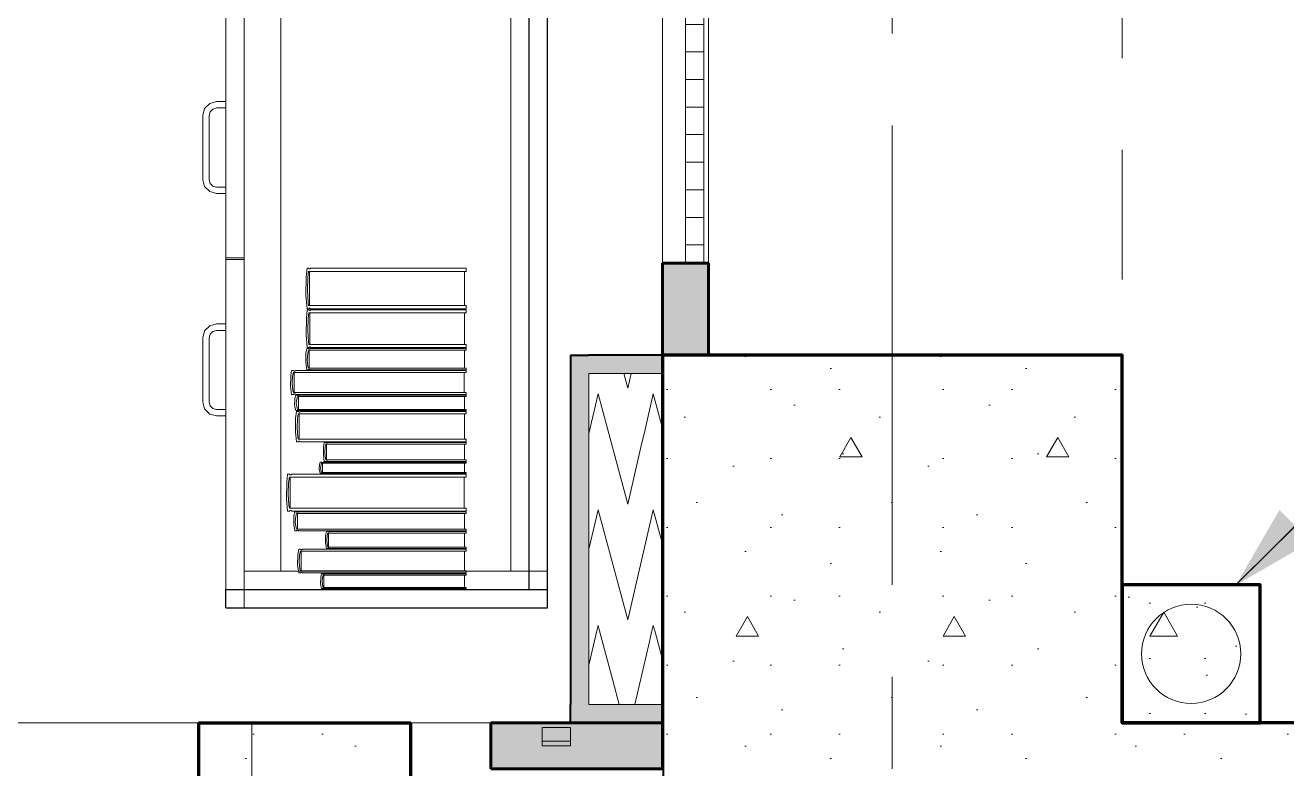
# Model space of a CAD drawing. Header units: inches. Extents: x -19 to 5698, y -728 to 92.
# Drawn here: x 121.877 to 123.249, y 7.65 to 8.459 of the extents above; entities that cross this region are included whole.
import ezdxf

# ---------------------------------------------------------------- set-up
doc = ezdxf.new("R2010")
doc.units = ezdxf.units.IN
doc.header["$MEASUREMENT"] = 0
doc.set_wipeout_variables(frame=1)
for name, pattern in [('HIDDEN', [0.375, 0.25, -0.125]), ('Hidden Line', [0.195611, 0.141111, -0.0545]), ('Línea Oculta', [0.195611, 0.141111, -0.0545]), ('Punto & Raya', [0.65, 0.5, -0.075, 0, -0.075]), ('Wipeout_Contour', [1, 0, -1])]:
    doc.linetypes.add(name, pattern=pattern)
doc.layers.get('0').update_dxf_attribs({"color": 61})
doc.layers.add('00 conduct tomacorr', color=120, linetype='HIDDEN', lineweight=30)
for name, color, linetype in [('02 _ ARQ _ ALB _ Ejes Generales', 251, 'Continuous'), ('02 _ ARQ _ ZON _ Espacio.3D', 7, 'Continuous'), ('08 _ STR _ EXT _ 06 Columnas', 7, 'Continuous'), ('08 _ STR _ EXT _ 08 Placas Inclinadas', 7, 'Continuous'), ('08 _ STR _ EXT _ 09 Vigas', 251, 'Continuous'), ('Acabado - Muros', 7, 'Continuous'), ('Estructura - 04 MURO', 7, 'Continuous'), ('Estructura - Carga', 7, 'Continuous'), ('Interior - Mobiliario', 7, 'Continuous'), ('MEP - HVAC', 7, 'Continuous'), ('Notas - Etiquetas', 7, 'Continuous')]:
    doc.layers.add(name, color=color, linetype=linetype)
doc.dimstyles.new('Estilo_Generado__8', dxfattribs={"dimtxt": 0.18, "dimasz": 0.0912, "dimexe": 0.18, "dimexo": 0.0625, "dimgap": 0, "dimtad": 0, "dimtih": 1, "dimtoh": 1, "dimdec": 4, "dimzin": 0, "dimdsep": 46, "dimcen": 0.09, "dimadec": 0, "dimazin": 0, "dimtfac": 1, "dimtdec": 4, "dimtmove": 0, "dimatfit": 3, "dimldrblk": 'ARROWHEAD_5', "dimfxl": 1, "dimtolj": 1, "dimtzin": 0, "dimarcsym": 0})
pattern_1 = [(0, (92.500015, 6e-09), (0, 0.03), [])]
pattern_2 = [(0, (92.5, 6e-09), (0, 0.3897114), [0.024375, -0.200625]), (0, (92.6125, 0.19486), (0, 0.3897114), [0.024375, -0.200625]), (60, (92.5, 6e-09), (-0.3375, 0.1948557), [0.024375, -0.200625]), (60, (92.725, 6e-09), (-0.3375, 0.1948557), [0.024375, -0.200625]), (120, (92.5244, 6e-09), (0.3375, 0.1948557), [0.024375, -0.200625]), (120, (92.7494, 6e-09), (0.3375, 0.1948557), [0.024375, -0.200625]), (0, (92.500015, 0.0375), (0, 0.075), [0, -0.075, 0, -0.1125]), (45, (92.537515, 0.0375), (-0.053033, 0.053033), [0, -0.05625, 0, -0.09375])]

# ---------------------------------------------------------------- blocks, each defined once
blk = doc.blocks.new('*X58', base_point=(804.059, 0))
at = {"layer": 'Estructura - 04 MURO', "color": 9, "linetype": 'Continuous', "lineweight": 5}
for p, q in [((834.049, 7.7628), (834.0576, 7.8)), ((834.0606, 7.8), (834.0751, 7.7461)), ((834.1142, 7.7852), (834.1176, 7.8)), ((834.1206, 7.8), (834.1224, 7.7934))]:
    blk.add_line(p, q, dxfattribs=at)
blk = doc.blocks.new('*X59', base_point=(804.059, 0))
at = {"layer": 'Estructura - 04 MURO', "color": 9, "linetype": 'Continuous', "lineweight": 5}
for p, q in [((834.0991, 7.72), (834.1142, 7.7852)), ((834.1224, 7.7934), (834.129, 7.7687)), ((834.0751, 7.7461), (834.082, 7.72))]:
    blk.add_line(p, q, dxfattribs=at)
blk = doc.blocks.new('*X60', base_point=(804.059, 0))
at = {"layer": 'Estructura - 04 MURO', "color": 9, "linetype": 'Continuous', "lineweight": 5}
for p, q in [((834.0869, 8.08), (834.0912, 8.064)), ((834.0912, 8.064), (834.0949, 8.08)), ((834.11, 8.019), (834.119, 8.0579)), ((834.119, 8.0579), (834.129, 8.0207))]:
    blk.add_line(p, q, dxfattribs=at)
blk = doc.blocks.new('*X61', base_point=(804.059, 0))
at = {"layer": 'Estructura - 04 MURO', "color": 9, "linetype": 'Continuous', "lineweight": 5}
for p, q in [((834.049, 8.0148), (834.059, 8.0579)), ((834.059, 8.0579), (834.0745, 8)), ((834.1056, 8), (834.11, 8.019))]:
    blk.add_line(p, q, dxfattribs=at)
blk = doc.blocks.new('*X62', base_point=(804.059, 0))
at = {"layer": 'Estructura - 04 MURO', "color": 9, "linetype": 'Continuous', "lineweight": 5}
for p, q in [((834.0745, 8), (834.0912, 7.938)), ((834.0912, 7.938), (834.1056, 8)), ((834.049, 7.8888), (834.059, 7.9319)), ((834.059, 7.9319), (834.0912, 7.812)), ((834.0912, 7.812), (834.119, 7.9319)), ((834.119, 7.9319), (834.129, 7.8947)), ((834.0576, 7.8), (834.059, 7.8059)), ((834.059, 7.8059), (834.0606, 7.8)), ((834.1176, 7.8), (834.119, 7.8059)), ((834.119, 7.8059), (834.1206, 7.8))]:
    blk.add_line(p, q, dxfattribs=at)
blk = doc.blocks.new('ARROWHEAD_5')
at = {"linetype": 'Continuous', "lineweight": 0}
blk.add_hatch(color=0, dxfattribs=at).paths.add_polyline_path([(-1, 0.2679), (0, 0), (-1, -0.2679)])
at = {"color": 0, "linetype": 'Continuous', "lineweight": 0}
blk.add_line((0, 0), (-1, 0), dxfattribs=at)

msp = doc.modelspace()

# ---------------------------------------------------------------- hatches: boundary and pattern name
at = {"layer": '08 _ STR _ EXT _ 06 Columnas', "linetype": 'Continuous', "lineweight": 9}
h = msp.add_hatch(dxfattribs=at)
h.set_pattern_fill('HORMIGÓN_EN_MASA_0002', style=0, pattern_type=2)
h.set_pattern_definition(pattern_2)
h.paths.add_polyline_path([(122.57, 8.1), (122.57, 7.2), (123.47, 7.2), (123.47, 7.7), (123.07, 7.7), (123.07, 8.1)])
at = {"layer": 'Estructura - 04 MURO', "linetype": 'Continuous', "lineweight": 9}
for points in [[(122.49, 8.1), (122.47, 8.1), (122.49, 8.08)], [(122.47, 8.08), (122.49, 8.08), (122.47, 8.1)], [(122.49, 8.08), (122.57, 8.08), (122.57, 8.1), (122.49, 8.1)], [(122.47, 7.72), (122.49, 7.72), (122.49, 8.08), (122.47, 8.08)], [(122.47, 7.72), (122.47, 7.7), (122.49, 7.72)], [(122.49, 7.72), (122.47, 7.7), (122.49, 7.7)], [(122.49, 7.7), (122.57, 7.7), (122.57, 7.72), (122.49, 7.72)]]:
    msp.add_hatch(color=250, dxfattribs=at).paths.add_polyline_path(points)
at = {"layer": 'Estructura - Carga', "linetype": 'Continuous', "lineweight": 13}
h = msp.add_hatch(dxfattribs=at)
h.set_pattern_fill('HORMIGÓN_ARMADO_0002', color=251, style=0, pattern_type=2)
h.set_pattern_definition([(0, (92.5, 6e-09), (0, 0.3117692), [0.03, -0.15]), (0, (92.59, 0.1559), (0, 0.3117692), [0.03, -0.15]), (60, (92.5, 6e-09), (-0.27, 0.1558846), [0.03, -0.15]), (60, (92.68, 6e-09), (-0.27, 0.1558846), [0.03, -0.15]), (120, (92.53, 6e-09), (0.27, 0.1558846), [0.03, -0.15]), (120, (92.71, 6e-09), (0.27, 0.1558846), [0.03, -0.15]), (0, (92.500015, 0.03), (0, 0.06), [0, -0.06, 0, -0.09]), (45, (92.530015, 0.03), (-0.04242641, 0.04242641), [0, -0.045, 0, -0.075])])
h.paths.add_polyline_path([(123.07, 7.7), (123.22, 7.7), (123.22, 7.85), (123.07, 7.85)])

# ---------------------------------------------------------------- linework, layer by layer
at = {"layer": '02 _ ARQ _ ZON _ Espacio.3D', "color": 254, "linetype": 'Continuous', "lineweight": 0, "flags": 128}
for points in [[(104.8201, 17.35), (104.8201, 6.45), (117.6487, 6.4499), (117.6487, 7.7), (117.7931, 7.7), (117.793, 6.45), (122.1232, 6.45), (122.1232, 7.7), (122.57, 7.7), (122.57, 16.9), (122.57, 17.4), (116.67, 17.4), (116.67, 16.9), (116.07, 16.9), (116.07, 16.2999), (115.57, 16.2999), (115.57, 17.4), (112.57, 17.4), (112.57, 16.0999), (108.57, 16.0998), (108.57, 17.35)], [(122.62, 8.1), (123.07, 8.1), (123.07, 7.7), (124.5795, 7.6999), (124.5795, 7.2), (129.37, 7.2), (129.37, 7.7), (129.57, 7.7), (129.57, 8.1), (130.07, 8.1), (130.07, 16.5), (129.57, 16.5), (129.57, 17.35), (129.37, 17.35), (123.27, 17.35), (123.07, 17.35), (123.07, 16.5), (122.62, 16.5)]]:
    msp.add_lwpolyline(points, close=True, dxfattribs=at)
at = {"layer": '08 _ STR _ EXT _ 06 Columnas', "color": 7, "linetype": 'Continuous', "lineweight": 80, "flags": 128}
msp.add_lwpolyline([(122.57, 8.1), (122.57, 7.2), (123.47, 7.2), (123.47, 7.7), (123.07, 7.7), (123.07, 8.1)], close=True, dxfattribs=at)
at = {"layer": '08 _ STR _ EXT _ 08 Placas Inclinadas', "color": 7, "linetype": 'Continuous', "lineweight": 80}
msp.add_line((122.0654, 7.7), (122.0654, 6.2005), dxfattribs=at)
at = {"layer": '08 _ STR _ EXT _ 08 Placas Inclinadas', "color": 251, "linetype": 'Línea Oculta', "lineweight": 13, "flags": 128}
msp.add_lwpolyline([(120.3045, 7.7), (122.0654, 7.7)], dxfattribs=at)
at = {"layer": '08 _ STR _ EXT _ 09 Vigas', "color": 251, "linetype": 'Hidden Line', "lineweight": 13, "true_color": 0x636466}
for q in [(123.07, 16.9), (129.57, 7.7)]:
    msp.add_line((123.07, 7.7), q, dxfattribs=at)
at = {"layer": 'Acabado - Muros', "color": 7, "linetype": 'Continuous', "lineweight": 60}
msp.add_line((122.62, 8.1), (122.57, 8.1), dxfattribs=at)
at = {"layer": 'Estructura - 04 MURO', "color": 143, "linetype": 'Continuous', "lineweight": 5}
for p, q in [((122.57, 8.08), (122.49, 8.08)), ((122.49, 8.08), (122.49, 8)), ((122.57, 8.08), (122.49, 8.08)), ((122.49, 8), (122.49, 7.8)), ((122.49, 7.8), (122.49, 7.72)), ((122.49, 7.8), (122.49, 7.72)), ((122.49, 7.72), (122.57, 7.72))]:
    msp.add_line(p, q, dxfattribs=at)
at = {"layer": 'Estructura - 04 MURO', "color": 7, "linetype": 'Continuous', "lineweight": 40, "flags": 128}
for points in [[(122.47, 8.1), (122.49, 8.1)], [(122.47, 8.1), (122.47, 7.72)], [(122.57, 8.1), (122.49, 8.1)], [(122.47, 7.7), (122.47, 7.72)], [(122.47, 7.7), (122.57, 7.7)]]:
    msp.add_lwpolyline(points, dxfattribs=at)
at = {"layer": 'Estructura - Carga', "color": 7, "linetype": 'Continuous', "lineweight": 80, "flags": 128}
msp.add_lwpolyline([(123.07, 7.7), (123.22, 7.7), (123.22, 7.85), (123.07, 7.85)], close=True, dxfattribs=at)
at = {"layer": 'Interior - Mobiliario', "color": 175, "linetype": 'Continuous', "lineweight": 13}
for p, q in [((122.115, 9.305), (122.115, 7.845)), ((122.425, 7.845), (122.425, 9.305)), ((122.115, 9.285), (122.115, 7.865)), ((122.155, 7.865), (122.155, 9.285)), ((122.405, 9.285), (122.405, 7.865)), ((122.095, 8.565), (122.095, 8.206)), ((122.115, 8.565), (122.115, 8.206)), ((122.072, 8.3685), (122.0775, 8.374)), ((122.0775, 8.374), (122.085, 8.376)), ((122.085, 8.376), (122.095, 8.376)), ((122.095, 8.376), (122.095, 8.369)), ((122.07, 8.361), (122.072, 8.3685)), ((122.07, 8.291), (122.07, 8.361)), ((122.0781, 8.365), (122.077, 8.361)), ((122.077, 8.361), (122.077, 8.291)), ((122.081, 8.3679), (122.0781, 8.365)), ((122.085, 8.369), (122.081, 8.3679)), ((122.095, 8.369), (122.085, 8.369)), ((122.072, 8.2835), (122.07, 8.291)), ((122.077, 8.291), (122.0781, 8.287)), ((122.0775, 8.278), (122.072, 8.2835)), ((122.085, 8.276), (122.0775, 8.278)), ((122.0781, 8.287), (122.081, 8.2841)), ((122.081, 8.2841), (122.085, 8.283)), ((122.085, 8.283), (122.095, 8.283)), ((122.095, 8.276), (122.085, 8.276)), ((122.095, 8.283), (122.095, 8.276)), ((122.095, 8.206), (122.115, 8.206)), ((122.095, 8.204), (122.115, 8.204)), ((122.1834, 8.1946), (122.1824, 8.1849)), ((122.1853, 8.1946), (122.1834, 8.1946)), ((122.1854, 8.1945), (122.1853, 8.1946)), ((122.1856, 8.1942), (122.1854, 8.1945)), ((122.1858, 8.194), (122.1856, 8.1942)), ((122.1861, 8.1939), (122.1858, 8.194)), ((122.1863, 8.1939), (122.1861, 8.1939)), ((122.1866, 8.194), (122.1863, 8.1939)), ((122.1868, 8.1941), (122.1866, 8.194)), ((122.187, 8.1944), (122.1868, 8.1941)), ((122.1872, 8.1946), (122.187, 8.1944)), ((122.3563, 8.1946), (122.1872, 8.1946)), ((122.3563, 8.1911), (122.3563, 8.1946)), ((122.1824, 8.1849), (122.1822, 8.1652)), ((122.1839, 8.1709), (122.1843, 8.1845)), ((122.1843, 8.1845), (122.1851, 8.1911)), ((122.1851, 8.1911), (122.3563, 8.1911)), ((122.186, 8.1911), (122.186, 8.154)), ((122.3546, 8.154), (122.3546, 8.1911)), ((122.1822, 8.1652), (122.1834, 8.1504)), ((122.1846, 8.1573), (122.1839, 8.1709)), ((122.1851, 8.154), (122.1846, 8.1573)), ((122.3563, 8.154), (122.1851, 8.154)), ((122.1853, 8.1504), (122.1854, 8.1507)), ((122.1854, 8.1507), (122.1856, 8.1509)), ((122.1856, 8.1509), (122.1859, 8.1511)), ((122.1859, 8.1511), (122.1861, 8.1512)), ((122.1861, 8.1512), (122.1864, 8.1512)), ((122.1864, 8.1512), (122.1866, 8.1511)), ((122.1866, 8.1511), (122.1869, 8.1509)), ((122.1869, 8.1509), (122.1871, 8.1506)), ((122.1871, 8.1506), (122.1872, 8.1504)), ((122.3563, 8.1504), (122.3563, 8.154)), ((122.1828, 8.1404), (122.1826, 8.122)), ((122.1837, 8.1494), (122.1828, 8.1404)), ((122.1834, 8.1504), (122.1853, 8.1504)), ((122.1856, 8.1494), (122.1837, 8.1494)), ((122.1842, 8.1273), (122.1847, 8.14)), ((122.1847, 8.14), (122.1855, 8.1461)), ((122.1855, 8.1461), (122.3563, 8.1461)), ((122.1857, 8.1493), (122.1856, 8.1494)), ((122.1859, 8.149), (122.1857, 8.1493)), ((122.1862, 8.1489), (122.1859, 8.149)), ((122.1864, 8.1488), (122.1862, 8.1489)), ((122.1863, 8.1461), (122.1863, 8.1116)), ((122.1867, 8.1488), (122.1864, 8.1488)), ((122.1869, 8.1488), (122.1867, 8.1488)), ((122.1872, 8.149), (122.1869, 8.1488)), ((122.1872, 8.1504), (122.3563, 8.1504)), ((122.1874, 8.1492), (122.1872, 8.149)), ((122.1875, 8.1494), (122.1874, 8.1492)), ((122.3563, 8.1494), (122.1875, 8.1494)), ((122.3546, 8.1116), (122.3546, 8.1461)), ((122.3563, 8.1461), (122.3563, 8.1494)), ((122.072, 8.1265), (122.07, 8.119)), ((122.0775, 8.132), (122.072, 8.1265)), ((122.085, 8.134), (122.0775, 8.132)), ((122.0781, 8.123), (122.081, 8.1259)), ((122.081, 8.1259), (122.085, 8.127)), ((122.095, 8.134), (122.085, 8.134)), ((122.085, 8.127), (122.095, 8.127)), ((122.095, 8.127), (122.095, 8.134)), ((122.1849, 8.1147), (122.1842, 8.1273)), ((122.07, 8.119), (122.07, 8.049)), ((122.077, 8.119), (122.0781, 8.123)), ((122.077, 8.049), (122.077, 8.119)), ((122.1826, 8.122), (122.1837, 8.1083)), ((122.1855, 8.1116), (122.1849, 8.1147)), ((122.3563, 8.1116), (122.1855, 8.1116)), ((122.3563, 8.1083), (122.3563, 8.1116)), ((122.1822, 8.1022), (122.182, 8.0919)), ((122.1831, 8.1073), (122.1822, 8.1022)), ((122.185, 8.1073), (122.1831, 8.1073)), ((122.1836, 8.0949), (122.1841, 8.102)), ((122.1837, 8.1083), (122.1856, 8.1083)), ((122.1841, 8.102), (122.1849, 8.1054)), ((122.1849, 8.1054), (122.3563, 8.1054)), ((122.1851, 8.1072), (122.185, 8.1073)), ((122.1853, 8.1071), (122.1851, 8.1072)), ((122.1856, 8.107), (122.1853, 8.1071)), ((122.1856, 8.1083), (122.1857, 8.1085)), ((122.1858, 8.1069), (122.1856, 8.107)), ((122.1857, 8.1085), (122.186, 8.1087)), ((122.1857, 8.1054), (122.1857, 8.086)), ((122.1861, 8.1069), (122.1858, 8.1069)), ((122.186, 8.1087), (122.1862, 8.1089)), ((122.1863, 8.1069), (122.1861, 8.1069)), ((122.1862, 8.1089), (122.1865, 8.109)), ((122.1866, 8.107), (122.1863, 8.1069)), ((122.1865, 8.109), (122.1867, 8.109)), ((122.1868, 8.1072), (122.1866, 8.107)), ((122.1867, 8.109), (122.187, 8.1089)), ((122.1869, 8.1073), (122.1868, 8.1072)), ((122.3563, 8.1073), (122.1869, 8.1073)), ((122.187, 8.1089), (122.1872, 8.1087)), ((122.1872, 8.1087), (122.1874, 8.1084)), ((122.1874, 8.1084), (122.1875, 8.1083)), ((122.1875, 8.1083), (122.3563, 8.1083)), ((122.3546, 8.086), (122.3546, 8.1054)), ((122.3563, 8.1054), (122.3563, 8.1073)), ((122.1666, 8.0832), (122.1656, 8.0775)), ((122.1687, 8.0832), (122.1666, 8.0832)), ((122.1688, 8.0831), (122.1687, 8.0832)), ((122.1691, 8.0829), (122.1688, 8.0831)), ((122.1693, 8.0828), (122.1691, 8.0829)), ((122.1696, 8.0828), (122.1693, 8.0828)), ((122.1699, 8.0828), (122.1696, 8.0828)), ((122.1701, 8.0828), (122.1699, 8.0828)), ((122.1704, 8.0829), (122.1701, 8.0828)), ((122.1707, 8.0831), (122.1704, 8.0829)), ((122.1708, 8.0832), (122.1707, 8.0831)), ((122.3563, 8.0832), (122.1708, 8.0832)), ((122.182, 8.0919), (122.1831, 8.0842)), ((122.1831, 8.0842), (122.185, 8.0842)), ((122.1844, 8.0878), (122.1836, 8.0949)), ((122.1849, 8.086), (122.1844, 8.0878)), ((122.3563, 8.086), (122.1849, 8.086)), ((122.185, 8.0842), (122.1852, 8.0843)), ((122.1852, 8.0843), (122.1854, 8.0844)), ((122.1854, 8.0844), (122.1856, 8.0845)), ((122.1856, 8.0845), (122.1859, 8.0846)), ((122.1859, 8.0846), (122.1861, 8.0846)), ((122.1861, 8.0846), (122.1864, 8.0845)), ((122.1864, 8.0845), (122.1866, 8.0844)), ((122.1866, 8.0844), (122.1868, 8.0843)), ((122.1868, 8.0843), (122.1869, 8.0842)), ((122.1869, 8.0842), (122.3563, 8.0842)), ((122.3563, 8.0842), (122.3563, 8.086)), ((122.3563, 8.0811), (122.3563, 8.0832)), ((122.1656, 8.0775), (122.1654, 8.066)), ((122.1672, 8.0694), (122.1677, 8.0773)), ((122.168, 8.0615), (122.1672, 8.0694)), ((122.1677, 8.0773), (122.1685, 8.0811)), ((122.1685, 8.0811), (122.3563, 8.0811)), ((122.1695, 8.0811), (122.1695, 8.0595)), ((122.3544, 8.0595), (122.3544, 8.0811)), ((122.1654, 8.066), (122.1666, 8.0574)), ((122.1666, 8.0574), (122.1687, 8.0574)), ((122.1685, 8.0595), (122.168, 8.0615)), ((122.3563, 8.0595), (122.1685, 8.0595)), ((122.1687, 8.0574), (122.1689, 8.0576)), ((122.1689, 8.0576), (122.1691, 8.0577)), ((122.1691, 8.0577), (122.1694, 8.0578)), ((122.1694, 8.0578), (122.1696, 8.0579)), ((122.1696, 8.0579), (122.1699, 8.0579)), ((122.1699, 8.0579), (122.1702, 8.0578)), ((122.1702, 8.0578), (122.1705, 8.0577)), ((122.1712, 8.0564), (122.1702, 8.0528)), ((122.1705, 8.0577), (122.1707, 8.0575)), ((122.1707, 8.0575), (122.1708, 8.0574)), ((122.1708, 8.0574), (122.3563, 8.0574)), ((122.1732, 8.0564), (122.1712, 8.0564)), ((122.1722, 8.0526), (122.173, 8.0551)), ((122.173, 8.0551), (122.3563, 8.0551)), ((122.1733, 8.0564), (122.1732, 8.0564)), ((122.1735, 8.0563), (122.1733, 8.0564)), ((122.1738, 8.0562), (122.1735, 8.0563)), ((122.1741, 8.0562), (122.1738, 8.0562)), ((122.174, 8.0551), (122.174, 8.041)), ((122.1743, 8.0562), (122.1741, 8.0562)), ((122.1746, 8.0562), (122.1743, 8.0562)), ((122.1749, 8.0563), (122.1746, 8.0562)), ((122.1751, 8.0564), (122.1749, 8.0563)), ((122.1753, 8.0564), (122.1751, 8.0564)), ((122.3563, 8.0564), (122.1753, 8.0564)), ((122.3545, 8.041), (122.3545, 8.0551)), ((122.3563, 8.0574), (122.3563, 8.0595)), ((122.3563, 8.0551), (122.3563, 8.0564)), ((122.07, 8.049), (122.072, 8.0415)), ((122.072, 8.0415), (122.0775, 8.036)), ((122.0781, 8.045), (122.077, 8.049)), ((122.081, 8.0421), (122.0781, 8.045)), ((122.085, 8.041), (122.081, 8.0421)), ((122.095, 8.041), (122.085, 8.041)), ((122.095, 8.034), (122.095, 8.041)), ((122.1702, 8.0528), (122.1699, 8.0453)), ((122.1699, 8.0453), (122.1712, 8.0397)), ((122.1717, 8.0474), (122.1722, 8.0526)), ((122.1725, 8.0423), (122.1717, 8.0474)), ((122.173, 8.041), (122.1725, 8.0423)), ((122.3563, 8.041), (122.173, 8.041)), ((122.3563, 8.0397), (122.3563, 8.041)), ((122.0775, 8.036), (122.085, 8.034)), ((122.085, 8.034), (122.095, 8.034)), ((122.171, 8.0315), (122.1708, 8.0168)), ((122.172, 8.0387), (122.171, 8.0315)), ((122.1712, 8.0397), (122.1732, 8.0397)), ((122.174, 8.0387), (122.172, 8.0387)), ((122.1725, 8.0211), (122.173, 8.0311)), ((122.173, 8.0311), (122.1738, 8.0361)), ((122.1732, 8.0397), (122.1734, 8.0398)), ((122.1734, 8.0398), (122.1736, 8.0399)), ((122.1736, 8.0399), (122.1739, 8.0399)), ((122.1738, 8.0361), (122.3563, 8.0361)), ((122.1739, 8.0399), (122.1741, 8.04)), ((122.1741, 8.0386), (122.174, 8.0387)), ((122.1741, 8.04), (122.1744, 8.04)), ((122.1743, 8.0384), (122.1741, 8.0386)), ((122.1746, 8.0382), (122.1743, 8.0384)), ((122.1744, 8.04), (122.1747, 8.0399)), ((122.1749, 8.0381), (122.1746, 8.0382)), ((122.1747, 8.0399), (122.1749, 8.0398)), ((122.1748, 8.0361), (122.1748, 8.0085)), ((122.1749, 8.0398), (122.1751, 8.0397)), ((122.1751, 8.0381), (122.1749, 8.0381)), ((122.1751, 8.0397), (122.1753, 8.0397)), ((122.1754, 8.0382), (122.1751, 8.0381)), ((122.1753, 8.0397), (122.3563, 8.0397)), ((122.1757, 8.0383), (122.1754, 8.0382)), ((122.1759, 8.0385), (122.1757, 8.0383)), ((122.176, 8.0387), (122.1759, 8.0385)), ((122.3563, 8.0387), (122.176, 8.0387)), ((122.3545, 8.0085), (122.3545, 8.0361)), ((122.3563, 8.0361), (122.3563, 8.0387)), ((122.1708, 8.0168), (122.172, 8.0059)), ((122.1733, 8.011), (122.1725, 8.0211)), ((122.172, 8.0059), (122.174, 8.0059)), ((122.1738, 8.0085), (122.1733, 8.011)), ((122.3563, 8.0085), (122.1738, 8.0085)), ((122.174, 8.0059), (122.1742, 8.0061)), ((122.1742, 8.0061), (122.1744, 8.0062)), ((122.1744, 8.0062), (122.1747, 8.0064)), ((122.1747, 8.0064), (122.1749, 8.0064)), ((122.1749, 8.0064), (122.1752, 8.0064)), ((122.1752, 8.0064), (122.1755, 8.0063)), ((122.1755, 8.0063), (122.1757, 8.0062)), ((122.1757, 8.0062), (122.1759, 8.006)), ((122.1759, 8.006), (122.176, 8.0059)), ((122.176, 8.0059), (122.3563, 8.0059)), ((122.2014, 8.0004), (122.2012, 7.9913)), ((122.2022, 8.0049), (122.2014, 8.0004)), ((122.2039, 8.0049), (122.2022, 8.0049)), ((122.2027, 7.9939), (122.2031, 8.0002)), ((122.2031, 8.0002), (122.2038, 8.0033)), ((122.2038, 8.0033), (122.3563, 8.0033)), ((122.204, 8.0048), (122.2039, 8.0049)), ((122.2042, 8.0047), (122.204, 8.0048)), ((122.2044, 8.0046), (122.2042, 8.0047)), ((122.2046, 8.0045), (122.2044, 8.0046)), ((122.2045, 8.0033), (122.2045, 7.9861)), ((122.2048, 8.0045), (122.2046, 8.0045)), ((122.2051, 8.0046), (122.2048, 8.0045)), ((122.2053, 8.0047), (122.2051, 8.0046)), ((122.2055, 8.0048), (122.2053, 8.0047)), ((122.2056, 8.0049), (122.2055, 8.0048)), ((122.3563, 8.0049), (122.2056, 8.0049)), ((122.3548, 7.9861), (122.3548, 8.0033)), ((122.3563, 8.0059), (122.3563, 8.0085)), ((122.3563, 8.0033), (122.3563, 8.0049)), ((122.2012, 7.9913), (122.2022, 7.9845)), ((122.2033, 7.9877), (122.2027, 7.9939)), ((122.2038, 7.9861), (122.2033, 7.9877)), ((122.3563, 7.9861), (122.2038, 7.9861)), ((122.3563, 7.9845), (122.3563, 7.9861)), ((122.1969, 7.9809), (122.1967, 7.9755)), ((122.1967, 7.9755), (122.1977, 7.9715)), ((122.1977, 7.9835), (122.1969, 7.9809)), ((122.1994, 7.9835), (122.1977, 7.9835)), ((122.1982, 7.977), (122.1986, 7.9807)), ((122.1988, 7.9733), (122.1982, 7.977)), ((122.1986, 7.9807), (122.1993, 7.9825)), ((122.1993, 7.9724), (122.1988, 7.9733)), ((122.1993, 7.9825), (122.3563, 7.9825)), ((122.3563, 7.9724), (122.1993, 7.9724)), ((122.1995, 7.9835), (122.1994, 7.9835)), ((122.1997, 7.9834), (122.1995, 7.9835)), ((122.1999, 7.9833), (122.1997, 7.9834)), ((122.2002, 7.9833), (122.1999, 7.9833)), ((122.2001, 7.9825), (122.2001, 7.9724)), ((122.2004, 7.9833), (122.2002, 7.9833)), ((122.2006, 7.9833), (122.2004, 7.9833)), ((122.2009, 7.9834), (122.2006, 7.9833)), ((122.2011, 7.9834), (122.2009, 7.9834)), ((122.2012, 7.9835), (122.2011, 7.9834)), ((122.3563, 7.9835), (122.2012, 7.9835)), ((122.2022, 7.9845), (122.2039, 7.9845)), ((122.2039, 7.9845), (122.204, 7.9846)), ((122.204, 7.9846), (122.2042, 7.9847)), ((122.2042, 7.9847), (122.2044, 7.9848)), ((122.2044, 7.9848), (122.2047, 7.9848)), ((122.2047, 7.9848), (122.2049, 7.9848)), ((122.2049, 7.9848), (122.2051, 7.9848)), ((122.2051, 7.9848), (122.2053, 7.9847)), ((122.2053, 7.9847), (122.2055, 7.9846)), ((122.2055, 7.9846), (122.2056, 7.9845)), ((122.2056, 7.9845), (122.3563, 7.9845)), ((122.3548, 7.9724), (122.3548, 7.9825)), ((122.3563, 7.9825), (122.3563, 7.9835)), ((122.3563, 7.9715), (122.3563, 7.9724)), ((122.1613, 7.9617), (122.161, 7.9438)), ((122.1623, 7.9705), (122.1613, 7.9617)), ((122.1644, 7.9705), (122.1623, 7.9705)), ((122.1629, 7.9489), (122.1634, 7.9613)), ((122.1634, 7.9613), (122.1643, 7.9673)), ((122.1643, 7.9673), (122.3563, 7.9673)), ((122.1646, 7.9703), (122.1644, 7.9705)), ((122.1648, 7.9701), (122.1646, 7.9703)), ((122.1651, 7.9699), (122.1648, 7.9701)), ((122.1653, 7.9698), (122.1651, 7.9699)), ((122.1652, 7.9673), (122.1652, 7.9336)), ((122.1656, 7.9698), (122.1653, 7.9698)), ((122.1659, 7.9699), (122.1656, 7.9698)), ((122.1662, 7.97), (122.1659, 7.9699)), ((122.1664, 7.9703), (122.1662, 7.97)), ((122.1666, 7.9705), (122.1664, 7.9703)), ((122.3563, 7.9705), (122.1666, 7.9705)), ((122.1977, 7.9715), (122.1994, 7.9715)), ((122.1994, 7.9715), (122.1996, 7.9715)), ((122.1996, 7.9715), (122.1998, 7.9716)), ((122.1998, 7.9716), (122.2, 7.9716)), ((122.2, 7.9716), (122.2002, 7.9717)), ((122.2002, 7.9717), (122.2005, 7.9717)), ((122.2005, 7.9717), (122.2007, 7.9716)), ((122.2007, 7.9716), (122.2009, 7.9716)), ((122.2009, 7.9716), (122.2011, 7.9715)), ((122.2011, 7.9715), (122.2012, 7.9715)), ((122.2012, 7.9715), (122.3563, 7.9715)), ((122.3544, 7.9336), (122.3544, 7.9673)), ((122.3563, 7.9673), (122.3563, 7.9705)), ((122.1637, 7.9367), (122.1629, 7.9489)), ((122.161, 7.9438), (122.1623, 7.9304)), ((122.1643, 7.9336), (122.1637, 7.9367)), ((122.3563, 7.9336), (122.1643, 7.9336)), ((122.1649, 7.9309), (122.1651, 7.931)), ((122.1651, 7.931), (122.1654, 7.9311)), ((122.1654, 7.9311), (122.1657, 7.9311)), ((122.1657, 7.9311), (122.166, 7.931)), ((122.166, 7.931), (122.1662, 7.9308)), ((122.3563, 7.9304), (122.3563, 7.9336)), ((122.1623, 7.9304), (122.1644, 7.9304)), ((122.1644, 7.9304), (122.1646, 7.9306)), ((122.1646, 7.9306), (122.1649, 7.9309)), ((122.1662, 7.9308), (122.1665, 7.9306)), ((122.1665, 7.9306), (122.1666, 7.9304)), ((122.1666, 7.9304), (122.3563, 7.9304)), ((122.1691, 7.9249), (122.1689, 7.9158)), ((122.1701, 7.9294), (122.1691, 7.9249)), ((122.1721, 7.9294), (122.1701, 7.9294)), ((122.1706, 7.9184), (122.1711, 7.9247)), ((122.1714, 7.9122), (122.1706, 7.9184)), ((122.1711, 7.9247), (122.172, 7.9278)), ((122.172, 7.9278), (122.3563, 7.9278)), ((122.1722, 7.9293), (122.1721, 7.9294)), ((122.1725, 7.9292), (122.1722, 7.9293)), ((122.1727, 7.9291), (122.1725, 7.9292)), ((122.173, 7.9291), (122.1727, 7.9291)), ((122.1729, 7.9278), (122.1729, 7.9106)), ((122.1733, 7.9291), (122.173, 7.9291)), ((122.1735, 7.9291), (122.1733, 7.9291)), ((122.1738, 7.9292), (122.1735, 7.9291)), ((122.174, 7.9293), (122.1738, 7.9292)), ((122.1742, 7.9294), (122.174, 7.9293)), ((122.3563, 7.9294), (122.1742, 7.9294)), ((122.3545, 7.9106), (122.3545, 7.9278)), ((122.3563, 7.9278), (122.3563, 7.9294)), ((122.1689, 7.9158), (122.1701, 7.909)), ((122.1701, 7.909), (122.1721, 7.909)), ((122.172, 7.9106), (122.1714, 7.9122)), ((122.3563, 7.9106), (122.172, 7.9106)), ((122.1721, 7.909), (122.1723, 7.9091)), ((122.1723, 7.9091), (122.1725, 7.9092)), ((122.1725, 7.9092), (122.1728, 7.9093)), ((122.1728, 7.9093), (122.1731, 7.9093)), ((122.1731, 7.9093), (122.1733, 7.9093)), ((122.1733, 7.9093), (122.1736, 7.9093)), ((122.1736, 7.9093), (122.1739, 7.9092)), ((122.1739, 7.9092), (122.1741, 7.909)), ((122.1741, 7.909), (122.1742, 7.909)), ((122.1742, 7.909), (122.3563, 7.909)), ((122.2036, 7.904), (122.2034, 7.8958)), ((122.2044, 7.908), (122.2036, 7.904)), ((122.206, 7.908), (122.2044, 7.908)), ((122.2048, 7.8982), (122.2052, 7.9038)), ((122.2052, 7.9038), (122.2059, 7.9065)), ((122.2059, 7.9065), (122.3563, 7.9065)), ((122.2061, 7.9079), (122.206, 7.908)), ((122.2063, 7.9078), (122.2061, 7.9079)), ((122.2065, 7.9077), (122.2063, 7.9078)), ((122.2067, 7.9077), (122.2065, 7.9077)), ((122.207, 7.9077), (122.2067, 7.9077)), ((122.2067, 7.9065), (122.2067, 7.8912)), ((122.2072, 7.9077), (122.207, 7.9077)), ((122.2074, 7.9078), (122.2072, 7.9077)), ((122.2076, 7.9079), (122.2074, 7.9078)), ((122.2077, 7.908), (122.2076, 7.9079)), ((122.3563, 7.908), (122.2077, 7.908)), ((122.3548, 7.8912), (122.3548, 7.9065)), ((122.3563, 7.909), (122.3563, 7.9106)), ((122.3563, 7.9065), (122.3563, 7.908)), ((122.2034, 7.8958), (122.2044, 7.8898)), ((122.2055, 7.8926), (122.2048, 7.8982)), ((122.2059, 7.8912), (122.2055, 7.8926)), ((122.3563, 7.8912), (122.2059, 7.8912)), ((122.206, 7.8898), (122.2062, 7.8899)), ((122.2062, 7.8899), (122.2064, 7.89)), ((122.2064, 7.89), (122.2066, 7.89)), ((122.2066, 7.89), (122.2068, 7.8901)), ((122.2068, 7.8901), (122.207, 7.8901)), ((122.207, 7.8901), (122.2072, 7.89)), ((122.2072, 7.89), (122.2075, 7.89)), ((122.2075, 7.89), (122.2076, 7.8898)), ((122.2076, 7.8898), (122.2077, 7.8898)), ((122.3563, 7.8898), (122.3563, 7.8912)), ((122.1734, 7.8831), (122.1731, 7.8717)), ((122.1744, 7.8888), (122.1734, 7.8831)), ((122.1763, 7.8888), (122.1744, 7.8888)), ((122.1749, 7.875), (122.1753, 7.8829)), ((122.1753, 7.8829), (122.1762, 7.8867)), ((122.1762, 7.8867), (122.3563, 7.8867)), ((122.1764, 7.8887), (122.1763, 7.8888)), ((122.1767, 7.8885), (122.1764, 7.8887)), ((122.1769, 7.8884), (122.1767, 7.8885)), ((122.1772, 7.8883), (122.1769, 7.8884)), ((122.1771, 7.8867), (122.1771, 7.8652)), ((122.1774, 7.8883), (122.1772, 7.8883)), ((122.1777, 7.8884), (122.1774, 7.8883)), ((122.178, 7.8885), (122.1777, 7.8884)), ((122.1782, 7.8886), (122.178, 7.8885)), ((122.1784, 7.8888), (122.1782, 7.8886)), ((122.3563, 7.8888), (122.1784, 7.8888)), ((122.2044, 7.8898), (122.206, 7.8898)), ((122.2077, 7.8898), (122.3563, 7.8898)), ((122.3545, 7.8652), (122.3545, 7.8867)), ((122.3563, 7.8867), (122.3563, 7.8888)), ((122.115, 7.865), (122.155, 7.865)), ((122.155, 7.865), (122.405, 7.865)), ((122.1731, 7.8717), (122.1744, 7.8631)), ((122.1744, 7.8631), (122.1763, 7.8631)), ((122.1756, 7.8671), (122.1749, 7.875)), ((122.1762, 7.8652), (122.1756, 7.8671)), ((122.3563, 7.8652), (122.1762, 7.8652)), ((122.1763, 7.8631), (122.1765, 7.8633)), ((122.1765, 7.8633), (122.1767, 7.8634)), ((122.1767, 7.8634), (122.177, 7.8635)), ((122.177, 7.8635), (122.1772, 7.8635)), ((122.1772, 7.8635), (122.1775, 7.8635)), ((122.1775, 7.8635), (122.1778, 7.8635)), ((122.1778, 7.8635), (122.178, 7.8634)), ((122.178, 7.8634), (122.1783, 7.8632)), ((122.1783, 7.8632), (122.1784, 7.8631)), ((122.1784, 7.8631), (122.3563, 7.8631)), ((122.3563, 7.8631), (122.3563, 7.8652)), ((122.1993, 7.8621), (122.1984, 7.8586)), ((122.201, 7.8621), (122.1993, 7.8621)), ((122.1997, 7.8535), (122.2001, 7.8584)), ((122.2001, 7.8584), (122.2009, 7.8608)), ((122.2009, 7.8608), (122.3563, 7.8608)), ((122.2011, 7.8621), (122.201, 7.8621)), ((122.2013, 7.862), (122.2011, 7.8621)), ((122.2015, 7.8619), (122.2013, 7.862)), ((122.2017, 7.8619), (122.2015, 7.8619)), ((122.202, 7.8618), (122.2017, 7.8619)), ((122.2022, 7.8619), (122.202, 7.8618)), ((122.2024, 7.8619), (122.2022, 7.8619)), ((122.2026, 7.862), (122.2024, 7.8619)), ((122.2027, 7.8621), (122.2026, 7.862)), ((122.3563, 7.8621), (122.2027, 7.8621)), ((122.3563, 7.8608), (122.3563, 7.8621)), ((122.115, 7.845), (122.425, 7.845))]:
    msp.add_line(p, q, dxfattribs=at)
at = {"layer": 'MEP - HVAC', "color": 7, "linetype": 'Continuous', "lineweight": 13, "flags": 128}
msp.add_lwpolyline([(123.145, 7.829, -1), (123.145, 7.721, -1)], format="xyb", close=True, dxfattribs=at)

# ---------------------------------------------------------------- block references
at = {"layer": 'Estructura - 04 MURO', "color": 7, "lineweight": 80}
for name in ['*X60', '*X61', '*X62', '*X58', '*X59']:
    msp.add_blockref(name, (92.5, 0), dxfattribs=at)

# ---------------------------------------------------------------- leaders
at = {"layer": 'Notas - Etiquetas', "color": 144, "linetype": 'Continuous', "lineweight": 13, "annotation_type": 0, "has_hookline": 1, "hookline_direction": 0, "text_width": 1.0171}
msp.add_leader([(123.1938, 7.85), (123.393, 8.0488), (123.5787, 8.0488)], dimstyle='Estilo_Generado__8', dxfattribs=at)

# ---------------------------------------------------------------- next in the draw order: wipeouts: each hides what was drawn before it
at = {"color": 254, "linetype": 'Wipeout_Contour', "lineweight": 0, "ltscale": 5005.271328}
msp.add_wipeout([(122.2964, 7.7), (122.2964, 6.2005), (122.9315, 6.2005), (122.9315, 7.2), (122.57, 7.2), (122.57, 7.7)], dxfattribs=at).dxf.layer = '08 _ STR _ EXT _ 08 Placas Inclinadas'
at = {"color": 254, "linetype": 'Wipeout_Contour', "lineweight": 0, "ltscale": 5005.565578}
msp.add_wipeout([(122.57, 8.2), (122.62, 8.2), (122.62, 10.0835), (122.587, 10.0835), (122.587, 10.1), (122.57, 10.1)], dxfattribs=at).dxf.layer = 'Acabado - Muros'
at = {"color": 254, "linetype": 'Wipeout_Contour', "lineweight": 0, "ltscale": 3336.154228}
msp.add_wipeout([(122.425, 9.305), (122.425, 7.845), (122.445, 7.845), (122.445, 9.305)], dxfattribs=at).dxf.layer = 'Interior - Mobiliario'

# ---------------------------------------------------------------- next in the draw order: hatches: boundary and pattern name
at = {"layer": '08 _ STR _ EXT _ 08 Placas Inclinadas', "linetype": 'Continuous', "lineweight": 9}
h = msp.add_hatch(dxfattribs=at)
h.set_pattern_fill('HORMIGÓN_EN_MASA_0002', color=250, style=0, pattern_type=2)
h.set_pattern_definition(pattern_2)
h.paths.add_polyline_path([(122.2964, 6.2005), (122.2964, 7.7), (122.0654, 7.7), (122.0654, 6.2005)])
at = {"layer": 'Acabado - Muros', "linetype": 'Continuous', "lineweight": 0}
msp.add_hatch(color=254, dxfattribs=at).paths.add_polyline_path([(122.57, 7.7), (122.4843, 7.7), (122.4843, 7.65), (122.57, 7.65)])

# ---------------------------------------------------------------- next in the draw order: linework, layer by layer
at = {"layer": '02 _ ARQ _ ALB _ Ejes Generales', "color": 251, "linetype": 'Punto & Raya', "lineweight": 13, "true_color": 0x636466}
msp.add_line((122.82, 3.05), (122.82, 44.9), dxfattribs=at)
at = {"layer": '08 _ STR _ EXT _ 08 Placas Inclinadas', "color": 7, "linetype": 'Continuous', "lineweight": 80}
msp.add_line((122.2964, 6.2005), (122.2964, 7.7), dxfattribs=at)
at = {"layer": '08 _ STR _ EXT _ 08 Placas Inclinadas', "color": 7, "linetype": 'Continuous', "lineweight": 80, "flags": 128}
msp.add_lwpolyline([(122.0654, 7.7), (122.2964, 7.7)], dxfattribs=at)
at = {"layer": '08 _ STR _ EXT _ 08 Placas Inclinadas', "color": 7, "linetype": 'Continuous', "lineweight": 13, "flags": 128}
msp.add_lwpolyline([(122.2964, 7.7), (122.57, 7.7)], dxfattribs=at)
at = {"layer": '08 _ STR _ EXT _ 09 Vigas', "color": 251, "linetype": 'Hidden Line', "lineweight": 13, "true_color": 0x636466}
for p, q in [((122.57, 7.7), (122.57, 16.9)), ((116.07, 7.7), (122.57, 7.7))]:
    msp.add_line(p, q, dxfattribs=at)
at = {"layer": 'Acabado - Muros', "color": 7, "linetype": 'Continuous', "lineweight": 60}
for p, q in [((122.57, 8.2), (122.57, 8.1)), ((122.3833, 7.7), (122.3833, 7.65)), ((122.57, 7.7), (122.4843, 7.7)), ((122.57, 7.7), (122.57, 7.65)), ((122.4843, 7.65), (122.3833, 7.65)), ((122.57, 7.65), (122.4843, 7.65))]:
    msp.add_line(p, q, dxfattribs=at)
at = {"layer": 'Acabado - Muros', "color": 251, "linetype": 'Continuous', "lineweight": 13, "flags": 128}
for points in [[(122.57, 12.25), (122.57, 10.1), (122.57, 8.2)], [(122.62, 10.0835), (122.62, 8.2)]]:
    msp.add_lwpolyline(points, dxfattribs=at)
at = {"layer": 'Interior - Mobiliario', "color": 175, "linetype": 'Continuous', "lineweight": 30}
for p, q in [((122.425, 7.845), (122.425, 9.305)), ((122.445, 7.845), (122.445, 9.305)), ((122.425, 7.845), (122.445, 7.845))]:
    msp.add_line(p, q, dxfattribs=at)
at = {"layer": 'Interior - Mobiliario', "color": 175, "linetype": 'Continuous', "lineweight": 13}
for p, q in [((122.425, 9.305), (122.425, 7.845)), ((122.445, 7.845), (122.445, 9.305)), ((122.445, 7.865), (122.445, 9.285)), ((122.405, 7.865), (122.445, 7.865)), ((122.425, 7.845), (122.445, 7.845))]:
    msp.add_line(p, q, dxfattribs=at)

# ---------------------------------------------------------------- next in the draw order: wipeouts: each hides what was drawn before it
at = {"color": 254, "linetype": 'Wipeout_Contour', "lineweight": 0, "ltscale": 3336.859107}
msp.add_wipeout([(122.615, 8.2), (122.615, 10.0835), (122.595, 10.0835), (122.595, 8.2)], dxfattribs=at).dxf.layer = 'Acabado - Muros'
at = {"color": 254, "linetype": 'Wipeout_Contour', "lineweight": 0, "ltscale": 3336.196219}
msp.add_wipeout([(122.47, 7.695), (122.439, 7.695), (122.439, 7.675), (122.47, 7.675)], dxfattribs=at).dxf.layer = 'Acabado - Muros'
at = {"color": 254, "linetype": 'Wipeout_Contour', "lineweight": 0, "ltscale": 3335.463875}
msp.add_wipeout([(122.095, 7.845), (122.095, 7.825), (122.445, 7.825), (122.445, 7.845)], dxfattribs=at).dxf.layer = 'Interior - Mobiliario'

# ---------------------------------------------------------------- next in the draw order: hatches: boundary and pattern name
at = {"layer": 'Acabado - Muros', "linetype": 'Continuous', "lineweight": 0}
h = msp.add_hatch(dxfattribs=at)
h.set_pattern_fill('CONTRACHAPADO_0002', color=254, style=0, pattern_type=2)
h.set_pattern_definition(pattern_1)
h.paths.add_polyline_path([(122.615, 8.2), (122.615, 10.0835), (122.595, 10.0835), (122.595, 8.2)])
for points in [[(122.62, 8.2), (122.57, 8.2), (122.57, 8.1), (122.62, 8.1)], [(122.3833, 7.7), (122.3833, 7.65), (122.4843, 7.65), (122.4843, 7.7)]]:
    msp.add_hatch(color=254, dxfattribs=at).paths.add_polyline_path(points)
h = msp.add_hatch(dxfattribs=at)
h.set_pattern_fill('CONTRACHAPADO_0002', color=254, style=0, pattern_type=2)
h.set_pattern_definition(pattern_1)
h.paths.add_polyline_path([(122.47, 7.695), (122.439, 7.695), (122.439, 7.675), (122.47, 7.675)])

# ---------------------------------------------------------------- next in the draw order: linework, layer by layer
at = {"layer": '00 conduct tomacorr'}
msp.add_arc((116.776, 21.6227), 13.8863, 286.74141, 303.04462, dxfattribs=at)
at = {"layer": 'Acabado - Muros', "color": 7, "linetype": 'Continuous', "lineweight": 60}
for p, q in [((122.62, 8.2), (122.57, 8.2)), ((122.62, 8.2), (122.62, 8.1)), ((122.4843, 7.7), (122.3833, 7.7))]:
    msp.add_line(p, q, dxfattribs=at)
at = {"layer": 'Acabado - Muros', "color": 7, "linetype": 'Continuous', "lineweight": 13, "flags": 128}
for points in [[(122.615, 8.2), (122.595, 8.2), (122.595, 10.0835), (122.615, 10.0835)], [(122.47, 7.695), (122.47, 7.675), (122.439, 7.675), (122.439, 7.695)]]:
    msp.add_lwpolyline(points, close=True, dxfattribs=at)
at = {"layer": 'Interior - Mobiliario', "color": 175, "linetype": 'Continuous', "lineweight": 13}
for p, q in [((122.095, 7.825), (122.095, 9.325)), ((122.445, 9.325), (122.445, 7.825)), ((122.095, 9.305), (122.095, 7.845)), ((122.095, 9.305), (122.095, 7.845)), ((122.115, 9.305), (122.115, 7.845)), ((122.115, 9.305), (122.115, 7.845)), ((122.425, 7.845), (122.425, 9.305)), ((122.425, 7.845), (122.425, 9.305)), ((122.425, 7.845), (122.425, 9.305)), ((122.445, 7.845), (122.445, 9.305)), ((122.095, 7.845), (122.095, 8.204)), ((122.115, 7.845), (122.115, 8.204)), ((122.115, 7.865), (122.115, 7.825)), ((122.445, 7.825), (122.445, 7.865)), ((122.1984, 7.8586), (122.1982, 7.8514)), ((122.1982, 7.8514), (122.1993, 7.846)), ((122.2004, 7.8485), (122.1997, 7.8535)), ((122.2016, 7.8608), (122.2016, 7.8473)), ((122.3548, 7.8473), (122.3548, 7.8608)), ((122.445, 7.845), (122.095, 7.845)), ((122.095, 7.845), (122.095, 7.825)), ((122.095, 7.845), (122.445, 7.845)), ((122.095, 7.845), (122.425, 7.845)), ((122.095, 7.845), (122.115, 7.845)), ((122.115, 7.845), (122.425, 7.845)), ((122.115, 7.845), (122.425, 7.845)), ((122.1993, 7.846), (122.201, 7.846)), ((122.2009, 7.8473), (122.2004, 7.8485)), ((122.3563, 7.8473), (122.2009, 7.8473)), ((122.201, 7.846), (122.2011, 7.8461)), ((122.2011, 7.8461), (122.2013, 7.8462)), ((122.2013, 7.8462), (122.2015, 7.8462)), ((122.2015, 7.8462), (122.2018, 7.8463)), ((122.2018, 7.8463), (122.202, 7.8463)), ((122.202, 7.8463), (122.2022, 7.8462)), ((122.2022, 7.8462), (122.2025, 7.8462)), ((122.2025, 7.8462), (122.2027, 7.8461)), ((122.2027, 7.8461), (122.2027, 7.846)), ((122.2027, 7.846), (122.3563, 7.846)), ((122.3563, 7.846), (122.3563, 7.8473)), ((122.445, 7.825), (122.445, 7.845)), ((122.095, 7.825), (122.445, 7.825)), ((122.445, 7.825), (122.095, 7.825)), ((122.115, 7.825), (122.445, 7.825))]:
    msp.add_line(p, q, dxfattribs=at)
at = {"layer": 'Interior - Mobiliario', "color": 175, "linetype": 'Continuous', "lineweight": 30}
for p, q in [((122.095, 7.845), (122.445, 7.845)), ((122.095, 7.825), (122.095, 7.845)), ((122.445, 7.825), (122.445, 7.845)), ((122.095, 7.825), (122.445, 7.825))]:
    msp.add_line(p, q, dxfattribs=at)

doc.saveas('drawing.dxf')
